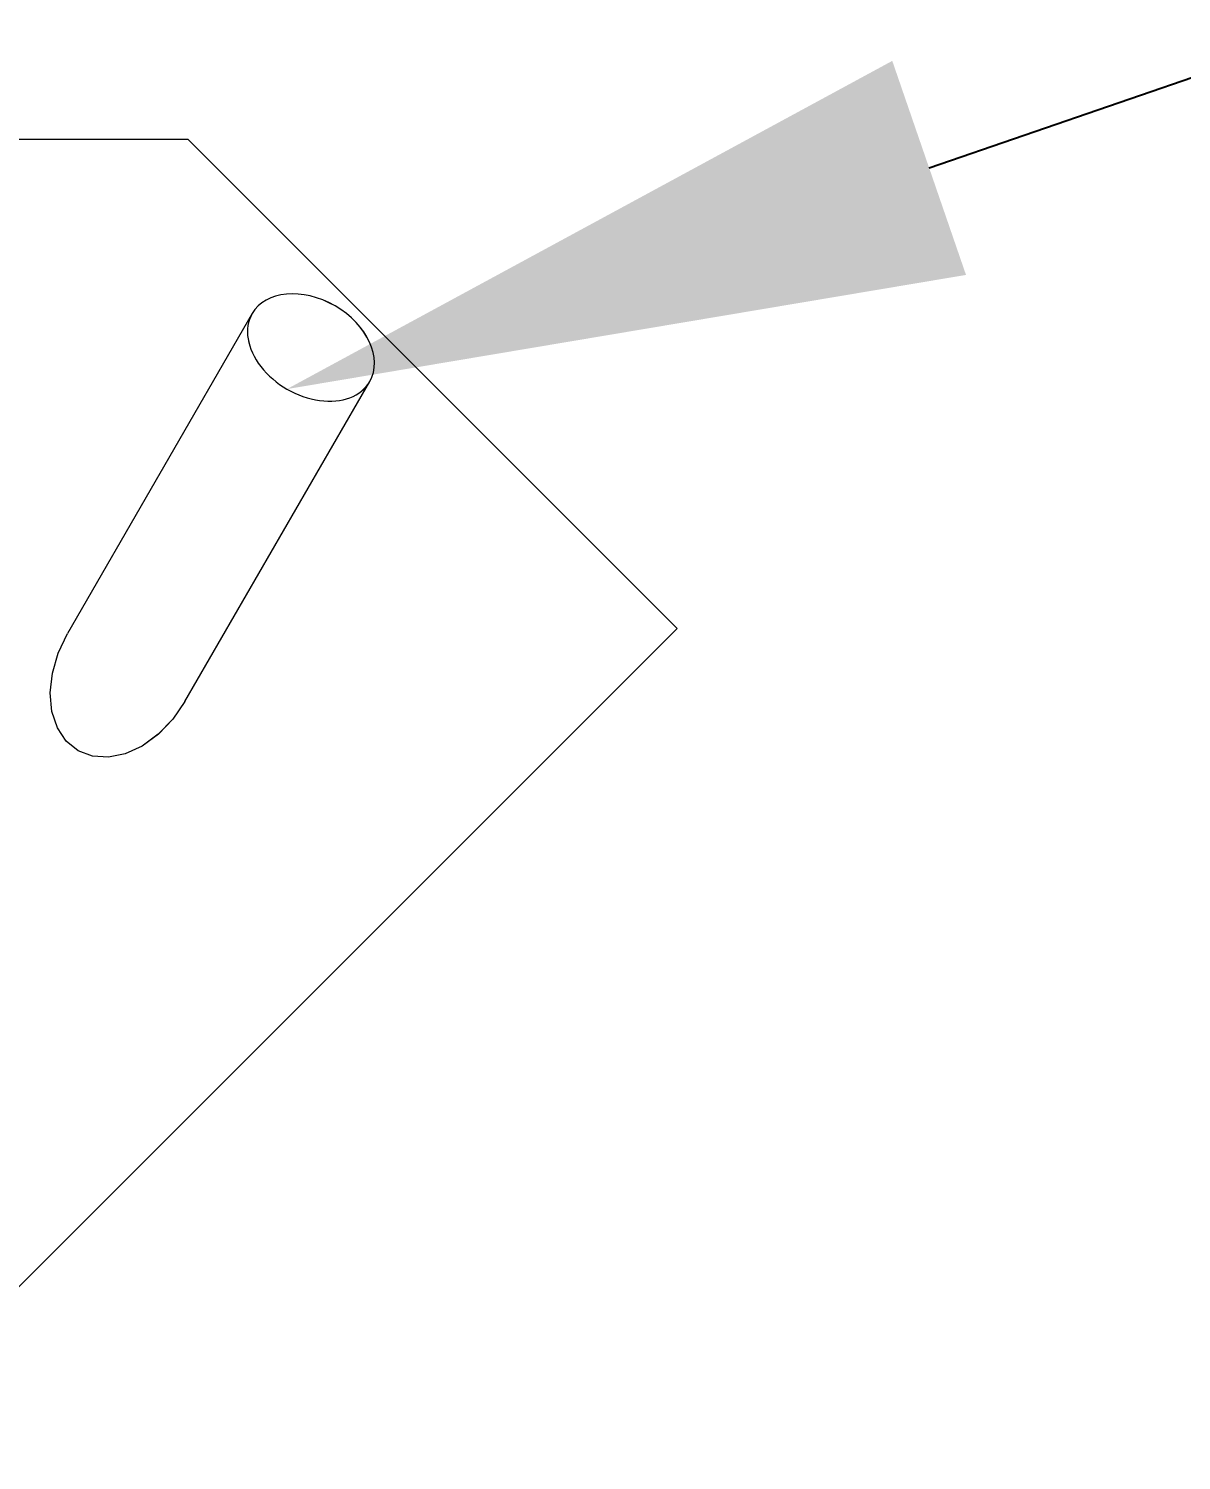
# Model space of a CAD drawing. Header units: millimetres. Extents: x -136099598 to 9192475, y 0 to 555997.
# Drawn here: x -287877 to -287452, y 291967 to 292494 of the extents above; entities that cross this region are included whole.
import ezdxf
from ezdxf import colors
from ezdxf.entities.mleader import LeaderData, LeaderLine
from ezdxf.math import Vec2, Vec3

# ---------------------------------------------------------------- set-up
doc = ezdxf.new("R2010")
doc.units = ezdxf.units.MM
doc.header["$MEASUREMENT"] = 0
doc.layers.get('0').update_dxf_attribs({"color": 250, "lineweight": 9})
for name, color, linetype, lineweight in [('АР-Выноски', 5, 'Continuous', 5), ('АР_Отметки', 250, 'Continuous', 15), ('ОБОРУДОВАНИЕ', 253, 'Continuous', 5)]:
    doc.layers.add(name, color=color, linetype=linetype, lineweight=lineweight)
doc.styles.add('ICOCPEUR', font='isocpeur.ttf')
doc.styles.add('ISOCPEUR', font='isocpeur.ttf', dxfattribs={"width": 0.7})

# ---------------------------------------------------------------- blocks, each defined once
blk = doc.blocks.new('A$C68e30825')
at = {"layer": 'ОБОРУДОВАНИЕ', "color": 0}
for p, q in [((-102.84, 462.84), (-282.84, 282.84)), ((102.84, 462.84), (-102.84, 462.84)), ((282.84, 282.84), (102.84, 462.84)), ((-58.41, 280.93), (-126.44, 398.77)), ((-25, 399.14), (-25, 248.07)), ((25, 248.07), (25, 399.14)), ((126.44, 398.77), (58.41, 280.93)), ((-169.74, 373.77), (-101.71, 255.93)), ((101.71, 255.93), (169.74, 373.77)), ((-282.84, 282.84), (0, 0)), ((0, 0), (282.84, 282.84))]:
    blk.add_line(p, q, dxfattribs=at)
at = {"layer": 'ОБОРУДОВАНИЕ', "color": 0, "flags": 128}
for points in [[(-58.41, 280.93), (-55.02, 273.8), (-52.88, 266.4), (-52.11, 259.11), (-52.74, 252.28), (-54.74, 246.26), (-58.01, 241.36), (-62.38, 237.81), (-67.64, 235.79), (-73.52, 235.42), (-79.74, 236.7), (-85.96, 239.56), (-91.89, 243.88), (-97.23, 249.43), (-101.71, 255.93)], [(101.71, 255.93), (97.23, 249.43), (91.89, 243.88), (85.96, 239.56), (79.74, 236.7), (73.52, 235.42), (67.64, 235.79), (62.38, 237.81), (58.01, 241.36), (54.74, 246.26), (52.74, 252.28), (52.11, 259.11), (52.88, 266.4), (55.02, 273.8), (58.41, 280.93)], [(-25, 248.07), (-24.37, 240.2), (-22.52, 232.73), (-19.55, 226.03), (-15.59, 220.43), (-10.85, 216.22), (-5.56, 213.6), (0, 212.72), (5.56, 213.6), (10.85, 216.22), (15.59, 220.43), (19.55, 226.03), (22.52, 232.73), (24.37, 240.2), (25, 248.07)]]:
    blk.add_lwpolyline(points, dxfattribs=at)
at = {"layer": 'ОБОРУДОВАНИЕ', "color": 0}
for centre, major_axis, start_param, end_param in [((0, 399.14), (25, 0), 0, 3.141593), ((-148.09, 386.27), (21.65, 12.5), 0, 3.141593), ((148.09, 386.27), (-21.65, 12.5), 3.141593, 6.283185), ((-148.09, 386.27), (21.65, 12.5), 3.141593, 6.283185), ((0, 399.14), (25, 0), 3.141593, 6.283185), ((148.09, 386.27), (-21.65, 12.5), 0, 3.141593)]:
    blk.add_ellipse(centre, major_axis=major_axis, ratio=0.707107, start_param=start_param, end_param=end_param, dxfattribs=at)
blk = doc.blocks.new('_DotSmall')
at = {"color": 0, "linetype": 'ByBlock', "const_width": 0.5}
blk.add_lwpolyline([(-0.0625, 0, 1), (0.0625, 0, 1)], format="xyb", close=True, dxfattribs=at)

msp = doc.modelspace()

# ---------------------------------------------------------------- linework, layer by layer
at = {"layer": 'АР-Выноски'}
msp.add_lwpolyline([(-287545.25, 292443.09), (-279297.25, 295284.34)], dxfattribs=at)
msp.add_lwpolyline([(-287545.25, 292443.09), (-279297.25, 295284.34)], dxfattribs=at)
msp.add_solid([(-287531.68, 292403.69), (-287781.62, 292361.67), (-287558.82, 292482.48)], dxfattribs=at)
msp.add_solid([(-287531.68, 292403.69), (-287781.62, 292361.67), (-287558.82, 292482.48)], dxfattribs=at)
at = {"layer": 'ОБОРУДОВАНИЕ', "color": 0}
for p, q in [((-287818.02, 292453.55), (-288023.71, 292453.55)), ((-287818.02, 292453.55), (-288023.71, 292453.55)), ((-287818.02, 292453.55), (-288023.71, 292453.55)), ((-287818.02, 292453.55), (-288023.71, 292453.55)), ((-287818.02, 292453.55), (-288023.71, 292453.55)), ((-287818.02, 292453.55), (-288023.71, 292453.55)), ((-287818.02, 292453.55), (-288023.71, 292453.55)), ((-287818.02, 292453.55), (-288023.71, 292453.55)), ((-287818.02, 292453.55), (-288023.71, 292453.55)), ((-287818.02, 292453.55), (-288023.71, 292453.55)), ((-287818.02, 292453.55), (-288023.71, 292453.55)), ((-287818.02, 292453.55), (-288023.71, 292453.55)), ((-287818.02, 292453.55), (-288023.71, 292453.55)), ((-287818.02, 292453.55), (-288023.71, 292453.55)), ((-287818.02, 292453.55), (-288023.71, 292453.55)), ((-287818.02, 292453.55), (-288023.71, 292453.55)), ((-287818.02, 292453.55), (-288023.71, 292453.55)), ((-287818.02, 292453.55), (-288023.71, 292453.55)), ((-287818.02, 292453.55), (-288023.71, 292453.55)), ((-287818.02, 292453.55), (-288023.71, 292453.55)), ((-287818.02, 292453.55), (-288023.71, 292453.55)), ((-287818.02, 292453.55), (-288023.71, 292453.55)), ((-287818.02, 292453.55), (-288023.71, 292453.55)), ((-287818.02, 292453.55), (-288023.71, 292453.55)), ((-287818.02, 292453.55), (-288023.71, 292453.55)), ((-287818.02, 292453.55), (-288023.71, 292453.55)), ((-287818.02, 292453.55), (-288023.71, 292453.55)), ((-287818.02, 292453.55), (-288023.71, 292453.55)), ((-287818.02, 292453.55), (-288023.71, 292453.55)), ((-287818.02, 292453.55), (-288023.71, 292453.55)), ((-287818.02, 292453.55), (-288023.71, 292453.55)), ((-287818.02, 292453.55), (-288023.71, 292453.55)), ((-287818.02, 292453.55), (-288023.71, 292453.55)), ((-287818.02, 292453.55), (-288023.71, 292453.55)), ((-287818.02, 292453.55), (-288023.71, 292453.55)), ((-287818.02, 292453.55), (-288023.71, 292453.55)), ((-287818.02, 292453.55), (-288023.71, 292453.55)), ((-287818.02, 292453.55), (-288023.71, 292453.55)), ((-287818.02, 292453.55), (-288023.71, 292453.55)), ((-287818.02, 292453.55), (-288023.71, 292453.55)), ((-287818.02, 292453.55), (-288023.71, 292453.55)), ((-287818.02, 292453.55), (-288023.71, 292453.55)), ((-287818.02, 292453.55), (-288023.71, 292453.55)), ((-287818.02, 292453.55), (-288023.71, 292453.55)), ((-287818.02, 292453.55), (-288023.71, 292453.55)), ((-287818.02, 292453.55), (-288023.71, 292453.55)), ((-287818.02, 292453.55), (-288023.71, 292453.55)), ((-287818.02, 292453.55), (-288023.71, 292453.55)), ((-287638.02, 292273.55), (-287818.02, 292453.55)), ((-287638.02, 292273.55), (-287818.02, 292453.55)), ((-287638.02, 292273.55), (-287818.02, 292453.55)), ((-287638.02, 292273.55), (-287818.02, 292453.55)), ((-287638.02, 292273.55), (-287818.02, 292453.55)), ((-287638.02, 292273.55), (-287818.02, 292453.55)), ((-287638.02, 292273.55), (-287818.02, 292453.55)), ((-287638.02, 292273.55), (-287818.02, 292453.55)), ((-287638.02, 292273.55), (-287818.02, 292453.55)), ((-287638.02, 292273.55), (-287818.02, 292453.55)), ((-287638.02, 292273.55), (-287818.02, 292453.55)), ((-287638.02, 292273.55), (-287818.02, 292453.55)), ((-287638.02, 292273.55), (-287818.02, 292453.55)), ((-287638.02, 292273.55), (-287818.02, 292453.55)), ((-287638.02, 292273.55), (-287818.02, 292453.55)), ((-287638.02, 292273.55), (-287818.02, 292453.55)), ((-287638.02, 292273.55), (-287818.02, 292453.55)), ((-287638.02, 292273.55), (-287818.02, 292453.55)), ((-287638.02, 292273.55), (-287818.02, 292453.55)), ((-287638.02, 292273.55), (-287818.02, 292453.55)), ((-287638.02, 292273.55), (-287818.02, 292453.55)), ((-287638.02, 292273.55), (-287818.02, 292453.55)), ((-287638.02, 292273.55), (-287818.02, 292453.55)), ((-287638.02, 292273.55), (-287818.02, 292453.55)), ((-287638.02, 292273.55), (-287818.02, 292453.55)), ((-287638.02, 292273.55), (-287818.02, 292453.55)), ((-287638.02, 292273.55), (-287818.02, 292453.55)), ((-287638.02, 292273.55), (-287818.02, 292453.55)), ((-287638.02, 292273.55), (-287818.02, 292453.55)), ((-287638.02, 292273.55), (-287818.02, 292453.55)), ((-287638.02, 292273.55), (-287818.02, 292453.55)), ((-287638.02, 292273.55), (-287818.02, 292453.55)), ((-287638.02, 292273.55), (-287818.02, 292453.55)), ((-287638.02, 292273.55), (-287818.02, 292453.55)), ((-287638.02, 292273.55), (-287818.02, 292453.55)), ((-287638.02, 292273.55), (-287818.02, 292453.55)), ((-287638.02, 292273.55), (-287818.02, 292453.55)), ((-287638.02, 292273.55), (-287818.02, 292453.55)), ((-287638.02, 292273.55), (-287818.02, 292453.55)), ((-287638.02, 292273.55), (-287818.02, 292453.55)), ((-287638.02, 292273.55), (-287818.02, 292453.55)), ((-287638.02, 292273.55), (-287818.02, 292453.55)), ((-287638.02, 292273.55), (-287818.02, 292453.55)), ((-287638.02, 292273.55), (-287818.02, 292453.55)), ((-287638.02, 292273.55), (-287818.02, 292453.55)), ((-287638.02, 292273.55), (-287818.02, 292453.55)), ((-287638.02, 292273.55), (-287818.02, 292453.55)), ((-287638.02, 292273.55), (-287818.02, 292453.55)), ((-287794.43, 292389.47), (-287862.46, 292271.64)), ((-287794.43, 292389.47), (-287862.46, 292271.64)), ((-287794.43, 292389.47), (-287862.46, 292271.64)), ((-287794.43, 292389.47), (-287862.46, 292271.64)), ((-287794.43, 292389.47), (-287862.46, 292271.64)), ((-287794.43, 292389.47), (-287862.46, 292271.64)), ((-287794.43, 292389.47), (-287862.46, 292271.64)), ((-287794.43, 292389.47), (-287862.46, 292271.64)), ((-287794.43, 292389.47), (-287862.46, 292271.64)), ((-287794.43, 292389.47), (-287862.46, 292271.64)), ((-287794.43, 292389.47), (-287862.46, 292271.64)), ((-287794.43, 292389.47), (-287862.46, 292271.64)), ((-287794.43, 292389.47), (-287862.46, 292271.64)), ((-287794.43, 292389.47), (-287862.46, 292271.64)), ((-287794.43, 292389.47), (-287862.46, 292271.64)), ((-287794.43, 292389.47), (-287862.46, 292271.64)), ((-287794.43, 292389.47), (-287862.46, 292271.64)), ((-287794.43, 292389.47), (-287862.46, 292271.64)), ((-287794.43, 292389.47), (-287862.46, 292271.64)), ((-287794.43, 292389.47), (-287862.46, 292271.64)), ((-287794.43, 292389.47), (-287862.46, 292271.64)), ((-287794.43, 292389.47), (-287862.46, 292271.64)), ((-287794.43, 292389.47), (-287862.46, 292271.64)), ((-287794.43, 292389.47), (-287862.46, 292271.64)), ((-287794.43, 292389.47), (-287862.46, 292271.64)), ((-287794.43, 292389.47), (-287862.46, 292271.64)), ((-287794.43, 292389.47), (-287862.46, 292271.64)), ((-287794.43, 292389.47), (-287862.46, 292271.64)), ((-287794.43, 292389.47), (-287862.46, 292271.64)), ((-287794.43, 292389.47), (-287862.46, 292271.64)), ((-287794.43, 292389.47), (-287862.46, 292271.64)), ((-287794.43, 292389.47), (-287862.46, 292271.64)), ((-287794.43, 292389.47), (-287862.46, 292271.64)), ((-287794.43, 292389.47), (-287862.46, 292271.64)), ((-287794.43, 292389.47), (-287862.46, 292271.64)), ((-287794.43, 292389.47), (-287862.46, 292271.64)), ((-287794.43, 292389.47), (-287862.46, 292271.64)), ((-287794.43, 292389.47), (-287862.46, 292271.64)), ((-287794.43, 292389.47), (-287862.46, 292271.64)), ((-287794.43, 292389.47), (-287862.46, 292271.64)), ((-287794.43, 292389.47), (-287862.46, 292271.64)), ((-287794.43, 292389.47), (-287862.46, 292271.64)), ((-287794.43, 292389.47), (-287862.46, 292271.64)), ((-287794.43, 292389.47), (-287862.46, 292271.64)), ((-287794.43, 292389.47), (-287862.46, 292271.64)), ((-287794.43, 292389.47), (-287862.46, 292271.64)), ((-287794.43, 292389.47), (-287862.46, 292271.64)), ((-287794.43, 292389.47), (-287862.46, 292271.64)), ((-287819.16, 292246.64), (-287751.13, 292364.47)), ((-287819.16, 292246.64), (-287751.13, 292364.47)), ((-287819.16, 292246.64), (-287751.13, 292364.47)), ((-287819.16, 292246.64), (-287751.13, 292364.47)), ((-287819.16, 292246.64), (-287751.13, 292364.47)), ((-287819.16, 292246.64), (-287751.13, 292364.47)), ((-287819.16, 292246.64), (-287751.13, 292364.47)), ((-287819.16, 292246.64), (-287751.13, 292364.47)), ((-287819.16, 292246.64), (-287751.13, 292364.47)), ((-287819.16, 292246.64), (-287751.13, 292364.47)), ((-287819.16, 292246.64), (-287751.13, 292364.47)), ((-287819.16, 292246.64), (-287751.13, 292364.47)), ((-287819.16, 292246.64), (-287751.13, 292364.47)), ((-287819.16, 292246.64), (-287751.13, 292364.47)), ((-287819.16, 292246.64), (-287751.13, 292364.47)), ((-287819.16, 292246.64), (-287751.13, 292364.47)), ((-287819.16, 292246.64), (-287751.13, 292364.47)), ((-287819.16, 292246.64), (-287751.13, 292364.47)), ((-287819.16, 292246.64), (-287751.13, 292364.47)), ((-287819.16, 292246.64), (-287751.13, 292364.47)), ((-287819.16, 292246.64), (-287751.13, 292364.47)), ((-287819.16, 292246.64), (-287751.13, 292364.47)), ((-287819.16, 292246.64), (-287751.13, 292364.47)), ((-287819.16, 292246.64), (-287751.13, 292364.47)), ((-287819.16, 292246.64), (-287751.13, 292364.47)), ((-287819.16, 292246.64), (-287751.13, 292364.47)), ((-287819.16, 292246.64), (-287751.13, 292364.47)), ((-287819.16, 292246.64), (-287751.13, 292364.47)), ((-287819.16, 292246.64), (-287751.13, 292364.47)), ((-287819.16, 292246.64), (-287751.13, 292364.47)), ((-287819.16, 292246.64), (-287751.13, 292364.47)), ((-287819.16, 292246.64), (-287751.13, 292364.47)), ((-287819.16, 292246.64), (-287751.13, 292364.47)), ((-287819.16, 292246.64), (-287751.13, 292364.47)), ((-287819.16, 292246.64), (-287751.13, 292364.47)), ((-287819.16, 292246.64), (-287751.13, 292364.47)), ((-287819.16, 292246.64), (-287751.13, 292364.47)), ((-287819.16, 292246.64), (-287751.13, 292364.47)), ((-287819.16, 292246.64), (-287751.13, 292364.47)), ((-287819.16, 292246.64), (-287751.13, 292364.47)), ((-287819.16, 292246.64), (-287751.13, 292364.47)), ((-287819.16, 292246.64), (-287751.13, 292364.47)), ((-287819.16, 292246.64), (-287751.13, 292364.47)), ((-287819.16, 292246.64), (-287751.13, 292364.47)), ((-287819.16, 292246.64), (-287751.13, 292364.47)), ((-287819.16, 292246.64), (-287751.13, 292364.47)), ((-287819.16, 292246.64), (-287751.13, 292364.47)), ((-287819.16, 292246.64), (-287751.13, 292364.47)), ((-287920.87, 291990.71), (-287638.02, 292273.55)), ((-287920.87, 291990.71), (-287638.02, 292273.55)), ((-287920.87, 291990.71), (-287638.02, 292273.55)), ((-287920.87, 291990.71), (-287638.02, 292273.55)), ((-287920.87, 291990.71), (-287638.02, 292273.55)), ((-287920.87, 291990.71), (-287638.02, 292273.55)), ((-287920.87, 291990.71), (-287638.02, 292273.55)), ((-287920.87, 291990.71), (-287638.02, 292273.55)), ((-287920.87, 291990.71), (-287638.02, 292273.55)), ((-287920.87, 291990.71), (-287638.02, 292273.55)), ((-287920.87, 291990.71), (-287638.02, 292273.55)), ((-287920.87, 291990.71), (-287638.02, 292273.55)), ((-287920.87, 291990.71), (-287638.02, 292273.55)), ((-287920.87, 291990.71), (-287638.02, 292273.55)), ((-287920.87, 291990.71), (-287638.02, 292273.55)), ((-287920.87, 291990.71), (-287638.02, 292273.55)), ((-287920.87, 291990.71), (-287638.02, 292273.55)), ((-287920.87, 291990.71), (-287638.02, 292273.55)), ((-287920.87, 291990.71), (-287638.02, 292273.55)), ((-287920.87, 291990.71), (-287638.02, 292273.55)), ((-287920.87, 291990.71), (-287638.02, 292273.55)), ((-287920.87, 291990.71), (-287638.02, 292273.55)), ((-287920.87, 291990.71), (-287638.02, 292273.55)), ((-287920.87, 291990.71), (-287638.02, 292273.55)), ((-287920.87, 291990.71), (-287638.02, 292273.55)), ((-287920.87, 291990.71), (-287638.02, 292273.55)), ((-287920.87, 291990.71), (-287638.02, 292273.55)), ((-287920.87, 291990.71), (-287638.02, 292273.55)), ((-287920.87, 291990.71), (-287638.02, 292273.55)), ((-287920.87, 291990.71), (-287638.02, 292273.55)), ((-287920.87, 291990.71), (-287638.02, 292273.55)), ((-287920.87, 291990.71), (-287638.02, 292273.55)), ((-287920.87, 291990.71), (-287638.02, 292273.55)), ((-287920.87, 291990.71), (-287638.02, 292273.55)), ((-287920.87, 291990.71), (-287638.02, 292273.55)), ((-287920.87, 291990.71), (-287638.02, 292273.55)), ((-287920.87, 291990.71), (-287638.02, 292273.55)), ((-287920.87, 291990.71), (-287638.02, 292273.55)), ((-287920.87, 291990.71), (-287638.02, 292273.55)), ((-287920.87, 291990.71), (-287638.02, 292273.55)), ((-287920.87, 291990.71), (-287638.02, 292273.55)), ((-287920.87, 291990.71), (-287638.02, 292273.55)), ((-287920.87, 291990.71), (-287638.02, 292273.55)), ((-287920.87, 291990.71), (-287638.02, 292273.55)), ((-287920.87, 291990.71), (-287638.02, 292273.55)), ((-287920.87, 291990.71), (-287638.02, 292273.55)), ((-287920.87, 291990.71), (-287638.02, 292273.55)), ((-287920.87, 291990.71), (-287638.02, 292273.55))]:
    msp.add_line(p, q, dxfattribs=at)
at = {"layer": 'ОБОРУДОВАНИЕ', "color": 0, "flags": 128}
msp.add_lwpolyline([(-287819.16, 292246.64), (-287823.64, 292240.14), (-287828.97, 292234.59), (-287834.91, 292230.27), (-287841.13, 292227.4), (-287847.34, 292226.13), (-287853.23, 292226.5), (-287858.49, 292228.52), (-287862.86, 292232.07), (-287866.13, 292236.97), (-287868.13, 292242.99), (-287868.76, 292249.82), (-287867.99, 292257.11), (-287865.85, 292264.51), (-287862.46, 292271.64)], dxfattribs=at)
msp.add_lwpolyline([(-287819.16, 292246.64), (-287823.64, 292240.14), (-287828.97, 292234.59), (-287834.91, 292230.27), (-287841.13, 292227.4), (-287847.34, 292226.13), (-287853.23, 292226.5), (-287858.49, 292228.52), (-287862.86, 292232.07), (-287866.13, 292236.97), (-287868.13, 292242.99), (-287868.76, 292249.82), (-287867.99, 292257.11), (-287865.85, 292264.51), (-287862.46, 292271.64)], dxfattribs=at)
msp.add_lwpolyline([(-287819.16, 292246.64), (-287823.64, 292240.14), (-287828.97, 292234.59), (-287834.91, 292230.27), (-287841.13, 292227.4), (-287847.34, 292226.13), (-287853.23, 292226.5), (-287858.49, 292228.52), (-287862.86, 292232.07), (-287866.13, 292236.97), (-287868.13, 292242.99), (-287868.76, 292249.82), (-287867.99, 292257.11), (-287865.85, 292264.51), (-287862.46, 292271.64)], dxfattribs=at)
msp.add_lwpolyline([(-287819.16, 292246.64), (-287823.64, 292240.14), (-287828.97, 292234.59), (-287834.91, 292230.27), (-287841.13, 292227.4), (-287847.34, 292226.13), (-287853.23, 292226.5), (-287858.49, 292228.52), (-287862.86, 292232.07), (-287866.13, 292236.97), (-287868.13, 292242.99), (-287868.76, 292249.82), (-287867.99, 292257.11), (-287865.85, 292264.51), (-287862.46, 292271.64)], dxfattribs=at)
msp.add_lwpolyline([(-287819.16, 292246.64), (-287823.64, 292240.14), (-287828.97, 292234.59), (-287834.91, 292230.27), (-287841.13, 292227.4), (-287847.34, 292226.13), (-287853.23, 292226.5), (-287858.49, 292228.52), (-287862.86, 292232.07), (-287866.13, 292236.97), (-287868.13, 292242.99), (-287868.76, 292249.82), (-287867.99, 292257.11), (-287865.85, 292264.51), (-287862.46, 292271.64)], dxfattribs=at)
msp.add_lwpolyline([(-287819.16, 292246.64), (-287823.64, 292240.14), (-287828.97, 292234.59), (-287834.91, 292230.27), (-287841.13, 292227.4), (-287847.34, 292226.13), (-287853.23, 292226.5), (-287858.49, 292228.52), (-287862.86, 292232.07), (-287866.13, 292236.97), (-287868.13, 292242.99), (-287868.76, 292249.82), (-287867.99, 292257.11), (-287865.85, 292264.51), (-287862.46, 292271.64)], dxfattribs=at)
msp.add_lwpolyline([(-287819.16, 292246.64), (-287823.64, 292240.14), (-287828.97, 292234.59), (-287834.91, 292230.27), (-287841.13, 292227.4), (-287847.34, 292226.13), (-287853.23, 292226.5), (-287858.49, 292228.52), (-287862.86, 292232.07), (-287866.13, 292236.97), (-287868.13, 292242.99), (-287868.76, 292249.82), (-287867.99, 292257.11), (-287865.85, 292264.51), (-287862.46, 292271.64)], dxfattribs=at)
msp.add_lwpolyline([(-287819.16, 292246.64), (-287823.64, 292240.14), (-287828.97, 292234.59), (-287834.91, 292230.27), (-287841.13, 292227.4), (-287847.34, 292226.13), (-287853.23, 292226.5), (-287858.49, 292228.52), (-287862.86, 292232.07), (-287866.13, 292236.97), (-287868.13, 292242.99), (-287868.76, 292249.82), (-287867.99, 292257.11), (-287865.85, 292264.51), (-287862.46, 292271.64)], dxfattribs=at)
msp.add_lwpolyline([(-287819.16, 292246.64), (-287823.64, 292240.14), (-287828.97, 292234.59), (-287834.91, 292230.27), (-287841.13, 292227.4), (-287847.34, 292226.13), (-287853.23, 292226.5), (-287858.49, 292228.52), (-287862.86, 292232.07), (-287866.13, 292236.97), (-287868.13, 292242.99), (-287868.76, 292249.82), (-287867.99, 292257.11), (-287865.85, 292264.51), (-287862.46, 292271.64)], dxfattribs=at)
msp.add_lwpolyline([(-287819.16, 292246.64), (-287823.64, 292240.14), (-287828.97, 292234.59), (-287834.91, 292230.27), (-287841.13, 292227.4), (-287847.34, 292226.13), (-287853.23, 292226.5), (-287858.49, 292228.52), (-287862.86, 292232.07), (-287866.13, 292236.97), (-287868.13, 292242.99), (-287868.76, 292249.82), (-287867.99, 292257.11), (-287865.85, 292264.51), (-287862.46, 292271.64)], dxfattribs=at)
msp.add_lwpolyline([(-287819.16, 292246.64), (-287823.64, 292240.14), (-287828.97, 292234.59), (-287834.91, 292230.27), (-287841.13, 292227.4), (-287847.34, 292226.13), (-287853.23, 292226.5), (-287858.49, 292228.52), (-287862.86, 292232.07), (-287866.13, 292236.97), (-287868.13, 292242.99), (-287868.76, 292249.82), (-287867.99, 292257.11), (-287865.85, 292264.51), (-287862.46, 292271.64)], dxfattribs=at)
msp.add_lwpolyline([(-287819.16, 292246.64), (-287823.64, 292240.14), (-287828.97, 292234.59), (-287834.91, 292230.27), (-287841.13, 292227.4), (-287847.34, 292226.13), (-287853.23, 292226.5), (-287858.49, 292228.52), (-287862.86, 292232.07), (-287866.13, 292236.97), (-287868.13, 292242.99), (-287868.76, 292249.82), (-287867.99, 292257.11), (-287865.85, 292264.51), (-287862.46, 292271.64)], dxfattribs=at)
msp.add_lwpolyline([(-287819.16, 292246.64), (-287823.64, 292240.14), (-287828.97, 292234.59), (-287834.91, 292230.27), (-287841.13, 292227.4), (-287847.34, 292226.13), (-287853.23, 292226.5), (-287858.49, 292228.52), (-287862.86, 292232.07), (-287866.13, 292236.97), (-287868.13, 292242.99), (-287868.76, 292249.82), (-287867.99, 292257.11), (-287865.85, 292264.51), (-287862.46, 292271.64)], dxfattribs=at)
msp.add_lwpolyline([(-287819.16, 292246.64), (-287823.64, 292240.14), (-287828.97, 292234.59), (-287834.91, 292230.27), (-287841.13, 292227.4), (-287847.34, 292226.13), (-287853.23, 292226.5), (-287858.49, 292228.52), (-287862.86, 292232.07), (-287866.13, 292236.97), (-287868.13, 292242.99), (-287868.76, 292249.82), (-287867.99, 292257.11), (-287865.85, 292264.51), (-287862.46, 292271.64)], dxfattribs=at)
msp.add_lwpolyline([(-287819.16, 292246.64), (-287823.64, 292240.14), (-287828.97, 292234.59), (-287834.91, 292230.27), (-287841.13, 292227.4), (-287847.34, 292226.13), (-287853.23, 292226.5), (-287858.49, 292228.52), (-287862.86, 292232.07), (-287866.13, 292236.97), (-287868.13, 292242.99), (-287868.76, 292249.82), (-287867.99, 292257.11), (-287865.85, 292264.51), (-287862.46, 292271.64)], dxfattribs=at)
msp.add_lwpolyline([(-287819.16, 292246.64), (-287823.64, 292240.14), (-287828.97, 292234.59), (-287834.91, 292230.27), (-287841.13, 292227.4), (-287847.34, 292226.13), (-287853.23, 292226.5), (-287858.49, 292228.52), (-287862.86, 292232.07), (-287866.13, 292236.97), (-287868.13, 292242.99), (-287868.76, 292249.82), (-287867.99, 292257.11), (-287865.85, 292264.51), (-287862.46, 292271.64)], dxfattribs=at)
msp.add_lwpolyline([(-287819.16, 292246.64), (-287823.64, 292240.14), (-287828.97, 292234.59), (-287834.91, 292230.27), (-287841.13, 292227.4), (-287847.34, 292226.13), (-287853.23, 292226.5), (-287858.49, 292228.52), (-287862.86, 292232.07), (-287866.13, 292236.97), (-287868.13, 292242.99), (-287868.76, 292249.82), (-287867.99, 292257.11), (-287865.85, 292264.51), (-287862.46, 292271.64)], dxfattribs=at)
msp.add_lwpolyline([(-287819.16, 292246.64), (-287823.64, 292240.14), (-287828.97, 292234.59), (-287834.91, 292230.27), (-287841.13, 292227.4), (-287847.34, 292226.13), (-287853.23, 292226.5), (-287858.49, 292228.52), (-287862.86, 292232.07), (-287866.13, 292236.97), (-287868.13, 292242.99), (-287868.76, 292249.82), (-287867.99, 292257.11), (-287865.85, 292264.51), (-287862.46, 292271.64)], dxfattribs=at)
msp.add_lwpolyline([(-287819.16, 292246.64), (-287823.64, 292240.14), (-287828.97, 292234.59), (-287834.91, 292230.27), (-287841.13, 292227.4), (-287847.34, 292226.13), (-287853.23, 292226.5), (-287858.49, 292228.52), (-287862.86, 292232.07), (-287866.13, 292236.97), (-287868.13, 292242.99), (-287868.76, 292249.82), (-287867.99, 292257.11), (-287865.85, 292264.51), (-287862.46, 292271.64)], dxfattribs=at)
msp.add_lwpolyline([(-287819.16, 292246.64), (-287823.64, 292240.14), (-287828.97, 292234.59), (-287834.91, 292230.27), (-287841.13, 292227.4), (-287847.34, 292226.13), (-287853.23, 292226.5), (-287858.49, 292228.52), (-287862.86, 292232.07), (-287866.13, 292236.97), (-287868.13, 292242.99), (-287868.76, 292249.82), (-287867.99, 292257.11), (-287865.85, 292264.51), (-287862.46, 292271.64)], dxfattribs=at)
msp.add_lwpolyline([(-287819.16, 292246.64), (-287823.64, 292240.14), (-287828.97, 292234.59), (-287834.91, 292230.27), (-287841.13, 292227.4), (-287847.34, 292226.13), (-287853.23, 292226.5), (-287858.49, 292228.52), (-287862.86, 292232.07), (-287866.13, 292236.97), (-287868.13, 292242.99), (-287868.76, 292249.82), (-287867.99, 292257.11), (-287865.85, 292264.51), (-287862.46, 292271.64)], dxfattribs=at)
msp.add_lwpolyline([(-287819.16, 292246.64), (-287823.64, 292240.14), (-287828.97, 292234.59), (-287834.91, 292230.27), (-287841.13, 292227.4), (-287847.34, 292226.13), (-287853.23, 292226.5), (-287858.49, 292228.52), (-287862.86, 292232.07), (-287866.13, 292236.97), (-287868.13, 292242.99), (-287868.76, 292249.82), (-287867.99, 292257.11), (-287865.85, 292264.51), (-287862.46, 292271.64)], dxfattribs=at)
msp.add_lwpolyline([(-287819.16, 292246.64), (-287823.64, 292240.14), (-287828.97, 292234.59), (-287834.91, 292230.27), (-287841.13, 292227.4), (-287847.34, 292226.13), (-287853.23, 292226.5), (-287858.49, 292228.52), (-287862.86, 292232.07), (-287866.13, 292236.97), (-287868.13, 292242.99), (-287868.76, 292249.82), (-287867.99, 292257.11), (-287865.85, 292264.51), (-287862.46, 292271.64)], dxfattribs=at)
msp.add_lwpolyline([(-287819.16, 292246.64), (-287823.64, 292240.14), (-287828.97, 292234.59), (-287834.91, 292230.27), (-287841.13, 292227.4), (-287847.34, 292226.13), (-287853.23, 292226.5), (-287858.49, 292228.52), (-287862.86, 292232.07), (-287866.13, 292236.97), (-287868.13, 292242.99), (-287868.76, 292249.82), (-287867.99, 292257.11), (-287865.85, 292264.51), (-287862.46, 292271.64)], dxfattribs=at)
msp.add_lwpolyline([(-287819.16, 292246.64), (-287823.64, 292240.14), (-287828.97, 292234.59), (-287834.91, 292230.27), (-287841.13, 292227.4), (-287847.34, 292226.13), (-287853.23, 292226.5), (-287858.49, 292228.52), (-287862.86, 292232.07), (-287866.13, 292236.97), (-287868.13, 292242.99), (-287868.76, 292249.82), (-287867.99, 292257.11), (-287865.85, 292264.51), (-287862.46, 292271.64)], dxfattribs=at)
msp.add_lwpolyline([(-287819.16, 292246.64), (-287823.64, 292240.14), (-287828.97, 292234.59), (-287834.91, 292230.27), (-287841.13, 292227.4), (-287847.34, 292226.13), (-287853.23, 292226.5), (-287858.49, 292228.52), (-287862.86, 292232.07), (-287866.13, 292236.97), (-287868.13, 292242.99), (-287868.76, 292249.82), (-287867.99, 292257.11), (-287865.85, 292264.51), (-287862.46, 292271.64)], dxfattribs=at)
msp.add_lwpolyline([(-287819.16, 292246.64), (-287823.64, 292240.14), (-287828.97, 292234.59), (-287834.91, 292230.27), (-287841.13, 292227.4), (-287847.34, 292226.13), (-287853.23, 292226.5), (-287858.49, 292228.52), (-287862.86, 292232.07), (-287866.13, 292236.97), (-287868.13, 292242.99), (-287868.76, 292249.82), (-287867.99, 292257.11), (-287865.85, 292264.51), (-287862.46, 292271.64)], dxfattribs=at)
msp.add_lwpolyline([(-287819.16, 292246.64), (-287823.64, 292240.14), (-287828.97, 292234.59), (-287834.91, 292230.27), (-287841.13, 292227.4), (-287847.34, 292226.13), (-287853.23, 292226.5), (-287858.49, 292228.52), (-287862.86, 292232.07), (-287866.13, 292236.97), (-287868.13, 292242.99), (-287868.76, 292249.82), (-287867.99, 292257.11), (-287865.85, 292264.51), (-287862.46, 292271.64)], dxfattribs=at)
msp.add_lwpolyline([(-287819.16, 292246.64), (-287823.64, 292240.14), (-287828.97, 292234.59), (-287834.91, 292230.27), (-287841.13, 292227.4), (-287847.34, 292226.13), (-287853.23, 292226.5), (-287858.49, 292228.52), (-287862.86, 292232.07), (-287866.13, 292236.97), (-287868.13, 292242.99), (-287868.76, 292249.82), (-287867.99, 292257.11), (-287865.85, 292264.51), (-287862.46, 292271.64)], dxfattribs=at)
msp.add_lwpolyline([(-287819.16, 292246.64), (-287823.64, 292240.14), (-287828.97, 292234.59), (-287834.91, 292230.27), (-287841.13, 292227.4), (-287847.34, 292226.13), (-287853.23, 292226.5), (-287858.49, 292228.52), (-287862.86, 292232.07), (-287866.13, 292236.97), (-287868.13, 292242.99), (-287868.76, 292249.82), (-287867.99, 292257.11), (-287865.85, 292264.51), (-287862.46, 292271.64)], dxfattribs=at)
msp.add_lwpolyline([(-287819.16, 292246.64), (-287823.64, 292240.14), (-287828.97, 292234.59), (-287834.91, 292230.27), (-287841.13, 292227.4), (-287847.34, 292226.13), (-287853.23, 292226.5), (-287858.49, 292228.52), (-287862.86, 292232.07), (-287866.13, 292236.97), (-287868.13, 292242.99), (-287868.76, 292249.82), (-287867.99, 292257.11), (-287865.85, 292264.51), (-287862.46, 292271.64)], dxfattribs=at)
msp.add_lwpolyline([(-287819.16, 292246.64), (-287823.64, 292240.14), (-287828.97, 292234.59), (-287834.91, 292230.27), (-287841.13, 292227.4), (-287847.34, 292226.13), (-287853.23, 292226.5), (-287858.49, 292228.52), (-287862.86, 292232.07), (-287866.13, 292236.97), (-287868.13, 292242.99), (-287868.76, 292249.82), (-287867.99, 292257.11), (-287865.85, 292264.51), (-287862.46, 292271.64)], dxfattribs=at)
msp.add_lwpolyline([(-287819.16, 292246.64), (-287823.64, 292240.14), (-287828.97, 292234.59), (-287834.91, 292230.27), (-287841.13, 292227.4), (-287847.34, 292226.13), (-287853.23, 292226.5), (-287858.49, 292228.52), (-287862.86, 292232.07), (-287866.13, 292236.97), (-287868.13, 292242.99), (-287868.76, 292249.82), (-287867.99, 292257.11), (-287865.85, 292264.51), (-287862.46, 292271.64)], dxfattribs=at)
msp.add_lwpolyline([(-287819.16, 292246.64), (-287823.64, 292240.14), (-287828.97, 292234.59), (-287834.91, 292230.27), (-287841.13, 292227.4), (-287847.34, 292226.13), (-287853.23, 292226.5), (-287858.49, 292228.52), (-287862.86, 292232.07), (-287866.13, 292236.97), (-287868.13, 292242.99), (-287868.76, 292249.82), (-287867.99, 292257.11), (-287865.85, 292264.51), (-287862.46, 292271.64)], dxfattribs=at)
msp.add_lwpolyline([(-287819.16, 292246.64), (-287823.64, 292240.14), (-287828.97, 292234.59), (-287834.91, 292230.27), (-287841.13, 292227.4), (-287847.34, 292226.13), (-287853.23, 292226.5), (-287858.49, 292228.52), (-287862.86, 292232.07), (-287866.13, 292236.97), (-287868.13, 292242.99), (-287868.76, 292249.82), (-287867.99, 292257.11), (-287865.85, 292264.51), (-287862.46, 292271.64)], dxfattribs=at)
msp.add_lwpolyline([(-287819.16, 292246.64), (-287823.64, 292240.14), (-287828.97, 292234.59), (-287834.91, 292230.27), (-287841.13, 292227.4), (-287847.34, 292226.13), (-287853.23, 292226.5), (-287858.49, 292228.52), (-287862.86, 292232.07), (-287866.13, 292236.97), (-287868.13, 292242.99), (-287868.76, 292249.82), (-287867.99, 292257.11), (-287865.85, 292264.51), (-287862.46, 292271.64)], dxfattribs=at)
msp.add_lwpolyline([(-287819.16, 292246.64), (-287823.64, 292240.14), (-287828.97, 292234.59), (-287834.91, 292230.27), (-287841.13, 292227.4), (-287847.34, 292226.13), (-287853.23, 292226.5), (-287858.49, 292228.52), (-287862.86, 292232.07), (-287866.13, 292236.97), (-287868.13, 292242.99), (-287868.76, 292249.82), (-287867.99, 292257.11), (-287865.85, 292264.51), (-287862.46, 292271.64)], dxfattribs=at)
msp.add_lwpolyline([(-287819.16, 292246.64), (-287823.64, 292240.14), (-287828.97, 292234.59), (-287834.91, 292230.27), (-287841.13, 292227.4), (-287847.34, 292226.13), (-287853.23, 292226.5), (-287858.49, 292228.52), (-287862.86, 292232.07), (-287866.13, 292236.97), (-287868.13, 292242.99), (-287868.76, 292249.82), (-287867.99, 292257.11), (-287865.85, 292264.51), (-287862.46, 292271.64)], dxfattribs=at)
msp.add_lwpolyline([(-287819.16, 292246.64), (-287823.64, 292240.14), (-287828.97, 292234.59), (-287834.91, 292230.27), (-287841.13, 292227.4), (-287847.34, 292226.13), (-287853.23, 292226.5), (-287858.49, 292228.52), (-287862.86, 292232.07), (-287866.13, 292236.97), (-287868.13, 292242.99), (-287868.76, 292249.82), (-287867.99, 292257.11), (-287865.85, 292264.51), (-287862.46, 292271.64)], dxfattribs=at)
msp.add_lwpolyline([(-287819.16, 292246.64), (-287823.64, 292240.14), (-287828.97, 292234.59), (-287834.91, 292230.27), (-287841.13, 292227.4), (-287847.34, 292226.13), (-287853.23, 292226.5), (-287858.49, 292228.52), (-287862.86, 292232.07), (-287866.13, 292236.97), (-287868.13, 292242.99), (-287868.76, 292249.82), (-287867.99, 292257.11), (-287865.85, 292264.51), (-287862.46, 292271.64)], dxfattribs=at)
msp.add_lwpolyline([(-287819.16, 292246.64), (-287823.64, 292240.14), (-287828.97, 292234.59), (-287834.91, 292230.27), (-287841.13, 292227.4), (-287847.34, 292226.13), (-287853.23, 292226.5), (-287858.49, 292228.52), (-287862.86, 292232.07), (-287866.13, 292236.97), (-287868.13, 292242.99), (-287868.76, 292249.82), (-287867.99, 292257.11), (-287865.85, 292264.51), (-287862.46, 292271.64)], dxfattribs=at)
msp.add_lwpolyline([(-287819.16, 292246.64), (-287823.64, 292240.14), (-287828.97, 292234.59), (-287834.91, 292230.27), (-287841.13, 292227.4), (-287847.34, 292226.13), (-287853.23, 292226.5), (-287858.49, 292228.52), (-287862.86, 292232.07), (-287866.13, 292236.97), (-287868.13, 292242.99), (-287868.76, 292249.82), (-287867.99, 292257.11), (-287865.85, 292264.51), (-287862.46, 292271.64)], dxfattribs=at)
msp.add_lwpolyline([(-287819.16, 292246.64), (-287823.64, 292240.14), (-287828.97, 292234.59), (-287834.91, 292230.27), (-287841.13, 292227.4), (-287847.34, 292226.13), (-287853.23, 292226.5), (-287858.49, 292228.52), (-287862.86, 292232.07), (-287866.13, 292236.97), (-287868.13, 292242.99), (-287868.76, 292249.82), (-287867.99, 292257.11), (-287865.85, 292264.51), (-287862.46, 292271.64)], dxfattribs=at)
msp.add_lwpolyline([(-287819.16, 292246.64), (-287823.64, 292240.14), (-287828.97, 292234.59), (-287834.91, 292230.27), (-287841.13, 292227.4), (-287847.34, 292226.13), (-287853.23, 292226.5), (-287858.49, 292228.52), (-287862.86, 292232.07), (-287866.13, 292236.97), (-287868.13, 292242.99), (-287868.76, 292249.82), (-287867.99, 292257.11), (-287865.85, 292264.51), (-287862.46, 292271.64)], dxfattribs=at)
msp.add_lwpolyline([(-287819.16, 292246.64), (-287823.64, 292240.14), (-287828.97, 292234.59), (-287834.91, 292230.27), (-287841.13, 292227.4), (-287847.34, 292226.13), (-287853.23, 292226.5), (-287858.49, 292228.52), (-287862.86, 292232.07), (-287866.13, 292236.97), (-287868.13, 292242.99), (-287868.76, 292249.82), (-287867.99, 292257.11), (-287865.85, 292264.51), (-287862.46, 292271.64)], dxfattribs=at)
msp.add_lwpolyline([(-287819.16, 292246.64), (-287823.64, 292240.14), (-287828.97, 292234.59), (-287834.91, 292230.27), (-287841.13, 292227.4), (-287847.34, 292226.13), (-287853.23, 292226.5), (-287858.49, 292228.52), (-287862.86, 292232.07), (-287866.13, 292236.97), (-287868.13, 292242.99), (-287868.76, 292249.82), (-287867.99, 292257.11), (-287865.85, 292264.51), (-287862.46, 292271.64)], dxfattribs=at)
msp.add_lwpolyline([(-287819.16, 292246.64), (-287823.64, 292240.14), (-287828.97, 292234.59), (-287834.91, 292230.27), (-287841.13, 292227.4), (-287847.34, 292226.13), (-287853.23, 292226.5), (-287858.49, 292228.52), (-287862.86, 292232.07), (-287866.13, 292236.97), (-287868.13, 292242.99), (-287868.76, 292249.82), (-287867.99, 292257.11), (-287865.85, 292264.51), (-287862.46, 292271.64)], dxfattribs=at)
msp.add_lwpolyline([(-287819.16, 292246.64), (-287823.64, 292240.14), (-287828.97, 292234.59), (-287834.91, 292230.27), (-287841.13, 292227.4), (-287847.34, 292226.13), (-287853.23, 292226.5), (-287858.49, 292228.52), (-287862.86, 292232.07), (-287866.13, 292236.97), (-287868.13, 292242.99), (-287868.76, 292249.82), (-287867.99, 292257.11), (-287865.85, 292264.51), (-287862.46, 292271.64)], dxfattribs=at)
at = {"layer": 'ОБОРУДОВАНИЕ', "color": 0}
for start_param, end_param in [(3.141593, 6.283185), (3.141593, 6.283185), (3.141593, 6.283185), (3.141593, 6.283185), (3.141593, 6.283185), (3.141593, 6.283185), (3.141593, 6.283185), (3.141593, 6.283185), (3.141593, 6.283185), (3.141593, 6.283185), (3.141593, 6.283185), (3.141593, 6.283185), (3.141593, 6.283185), (3.141593, 6.283185), (3.141593, 6.283185), (3.141593, 6.283185), (3.141593, 6.283185), (3.141593, 6.283185), (3.141593, 6.283185), (3.141593, 6.283185), (3.141593, 6.283185), (3.141593, 6.283185), (3.141593, 6.283185), (3.141593, 6.283185), (3.141593, 6.283185), (3.141593, 6.283185), (3.141593, 6.283185), (3.141593, 6.283185), (3.141593, 6.283185), (3.141593, 6.283185), (3.141593, 6.283185), (3.141593, 6.283185), (3.141593, 6.283185), (3.141593, 6.283185), (3.141593, 6.283185), (3.141593, 6.283185), (3.141593, 6.283185), (3.141593, 6.283185), (3.141593, 6.283185), (3.141593, 6.283185), (3.141593, 6.283185), (3.141593, 6.283185), (3.141593, 6.283185), (3.141593, 6.283185), (3.141593, 6.283185), (3.141593, 6.283185), (3.141593, 6.283185), (3.141593, 6.283185), (0, 3.141593), (0, 3.141593), (0, 3.141593), (0, 3.141593), (0, 3.141593), (0, 3.141593), (0, 3.141593), (0, 3.141593), (0, 3.141593), (0, 3.141593), (0, 3.141593), (0, 3.141593), (0, 3.141593), (0, 3.141593), (0, 3.141593), (0, 3.141593), (0, 3.141593), (0, 3.141593), (0, 3.141593), (0, 3.141593), (0, 3.141593), (0, 3.141593), (0, 3.141593), (0, 3.141593), (0, 3.141593), (0, 3.141593), (0, 3.141593), (0, 3.141593), (0, 3.141593), (0, 3.141593), (0, 3.141593), (0, 3.141593), (0, 3.141593), (0, 3.141593), (0, 3.141593), (0, 3.141593), (0, 3.141593), (0, 3.141593), (0, 3.141593), (0, 3.141593), (0, 3.141593), (0, 3.141593), (0, 3.141593), (0, 3.141593), (0, 3.141593), (0, 3.141593), (0, 3.141593), (0, 3.141593)]:
    msp.add_ellipse((-287772.78, 292376.97), major_axis=(-21.65, 12.5), ratio=0.707107, start_param=start_param, end_param=end_param, dxfattribs=at)

# ---------------------------------------------------------------- block references
at = {"ltscale": 150}
msp.add_blockref('A$C68e30825', (-287920.87, 291990.71), dxfattribs=at)

# ---------------------------------------------------------------- leaders
at = {"layer": 'АР-Выноски'}
ml = msp.add_multileader_mtext('Standard', dxfattribs=at)
ml.set_content('\\A1;{\\W0.8;Установка трехгнездного флагодержателя}', color=256, style='ICOCPEUR')
ml.set_leader_properties()
ml.build(insert=Vec2(0, 0))
ml.multileader.update_dxf_attribs({"text_left_attachment_type": 6, "text_right_attachment_type": 6, "dogleg_length": 100, "arrow_head_size": 250})
ctx = ml.context
ctx.base_point, ctx.char_height, ctx.arrow_head_size, ctx.landing_gap_size, ctx.plane_origin = Vec3(-279197.25, 295284.34), 250, 250, 25, Vec3(-299473.21, 301175.1)
ctx.left_attachment, ctx.right_attachment = 6, 6
notes = []
notes.append((ctx, [(1, (1, 1, 0), (-279297.25, 295284.34), (1, 0), 100, [(0, [(-287781.62, 292361.67)], 0, [])])]))
ctx.mtext.insert, ctx.mtext.width, ctx.mtext.defined_height, ctx.mtext.flow_direction = Vec3(-279172.25, 295609.34), 3339.5776, 7505.98, 5
at = {"layer": 'АР_Отметки'}
ml = msp.add_multileader_mtext('Standard', dxfattribs=at)
ml.set_content('Л.4', color=256, style='ISOCPEUR')
ml.set_leader_properties(color=256, linetype='Continuous', lineweight=-1)
ml.set_arrow_properties(name='DOTSMALL')
ml.build(insert=Vec2(0, 0))
ml.multileader.update_dxf_attribs({"has_text_frame": 1, "text_left_attachment_type": 4, "text_right_attachment_type": 4, "dogleg_length": 100, "arrow_head_size": 180})
ctx = ml.context
ctx.base_point, ctx.char_height, ctx.arrow_head_size, ctx.landing_gap_size, ctx.plane_origin = Vec3(-311135.81, 538598.34), 250, 180, 50, Vec3(-283015.37, 526440.68)
ctx.left_attachment, ctx.right_attachment = 4, 4
notes.append((ctx, [(0, (0, 0, 0), (0, 0), (1, 0), 1, [])]))
ctx.mtext.insert, ctx.mtext.width, ctx.mtext.line_spacing_style, ctx.mtext.flow_direction = Vec3(-311085.81, 538931.67), 852.697, 2, 5
ml = msp.add_multileader_mtext('Standard', dxfattribs=at)
ml.set_content('+19,400', color=256, style='ISOCPEUR')
ml.set_leader_properties(color=256, linetype='Continuous', lineweight=-1)
ml.set_arrow_properties(name='DOTSMALL')
ml.build(insert=Vec2(0, 0))
ml.multileader.update_dxf_attribs({"has_text_frame": 1, "text_left_attachment_type": 4, "text_right_attachment_type": 4, "dogleg_length": 100, "arrow_head_size": 180})
ctx = ml.context
ctx.base_point, ctx.char_height, ctx.arrow_head_size, ctx.landing_gap_size, ctx.plane_origin = Vec3(-322660.13, 485151.14), 250, 180, 50, Vec3(-322657.16, 482963.78)
ctx.left_attachment, ctx.right_attachment = 4, 4
notes.append((ctx, [(0, (0, 0, 0), (0, 0), (1, 0), 1, [])]))
ctx.mtext.insert, ctx.mtext.width, ctx.mtext.defined_height, ctx.mtext.line_spacing_style, ctx.mtext.flow_direction = Vec3(-322610.13, 485484.47), 696.0353, 776.46, 2, 5
for ctx, leaders in notes:
    for number, flags, end, landing, length, lines in leaders:
        leader = LeaderData()
        leader.index, (leader.has_last_leader_line, leader.has_dogleg_vector, leader.attachment_direction) = number, flags
        leader.last_leader_point, leader.dogleg_vector, leader.dogleg_length = Vec3(end), Vec3(landing), length
        for number, points, colour, breaks in lines:
            line = LeaderLine()
            line.index, line.vertices, line.color, line.breaks = number, Vec3.list(points), colors.encode_raw_color(colour), breaks
            leader.lines.append(line)
        ctx.leaders.append(leader)

doc.saveas('drawing.dxf')
